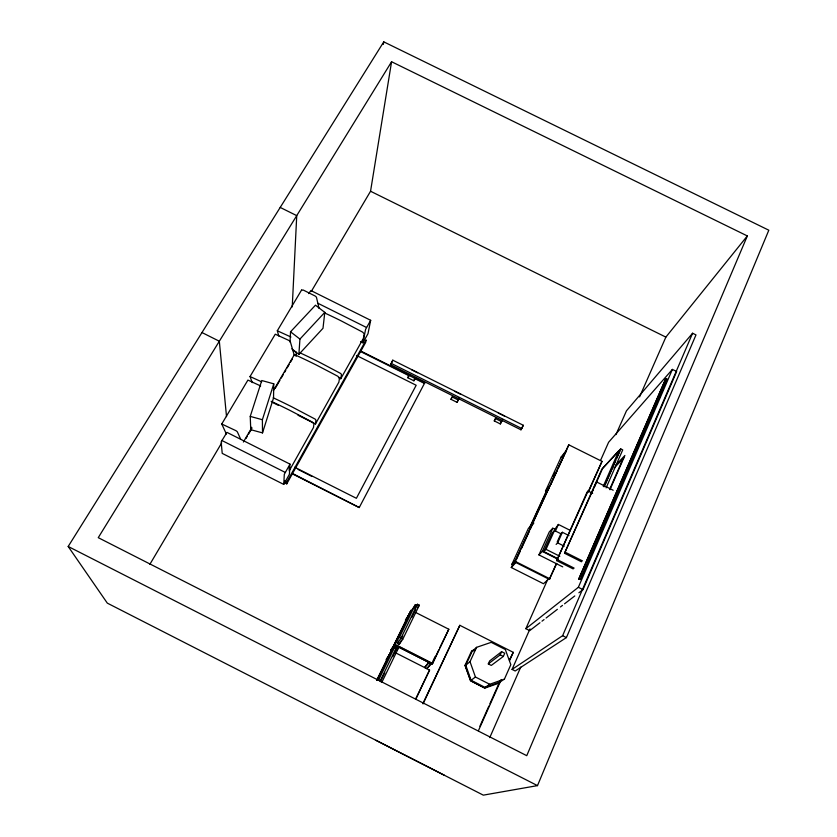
<?xml version="1.0" encoding="UTF-8"?>
<svg xmlns="http://www.w3.org/2000/svg" width="837" height="837" viewBox="0 0 837 837"><rect width="100%" height="100%" fill="white"/><g stroke="black" fill="none" stroke-linecap="round" stroke-linejoin="round"><path stroke-width="1.26" d="M273.762 383.827L273.532 397.962L262.515 432.896L250.755 429.684L250.242 416.397L261.782 380.521L273.762 383.827L262.389 419.724L262.515 432.896M301.634 290.209L303.245 290.041L315.099 295.995A2.71 1.078 30.9 0 1 316.459 297.292L319.023 308.34M290.031 342.124L290.533 331.797L315.476 305.181L324.787 312.358L322.998 328.282L298.882 354.375L291.81 348.862M292.239 306.917L296.737 215.632L280.207 207.43M308.696 293.609L310.893 290.544L370.676 320.309L367.987 333.712L362.913 342.793L360.569 341.632M283.753 484.414L284.308 474.297L290.01 464.137L289.414 474.286L283.753 484.414L222.213 453.382L221.167 441.852L226.942 432.373L290.01 464.137M286.756 483.859L286.871 481.913L366.146 339.927L365.623 342.511L286.756 483.859L284.423 482.677M296.068 356.405L296.329 352.22L292.898 350.452M298.882 354.375L299.928 339.09L324.787 312.358M297.982 415.194L315.465 423.972L315.926 420.122L315.214 419.149L292.092 406.939A204.95 55.022 28.7 0 0 273.186 397.795M383.377 44.413L383.764 41.85L768.816 230.206L537.5 785.619L483.315 795.15L107.314 603.132L68.184 546.477L383.764 41.85M311.395 291.255L370.55 191.244L391.58 61.739L747.336 235.94L526.755 755.685L98.253 537.668L391.58 61.739M338.472 377.613L340.764 378.763L341.454 374.557L340.795 373.543L318.091 361.521A201.843 61.593 28.9 0 0 299.489 352.597M362.913 342.793L365.581 329.391L370.676 320.309M390.68 364.806L392.783 360.182L523.313 425.29L520.959 429.799L390.68 364.806L392.783 360.182M292.239 473.794L359.24 507.557L292.27 473.355M407.891 377.79L408.676 375.269L414.723 378.282L413.907 380.804L407.891 377.79L409.638 374.505M250.755 429.684L251.529 427.268M414.221 377.686L424.715 382.917L424.526 383.451L415.215 378.805M451.007 399.322L452.043 396.905L458.132 399.94L457.065 402.346L451.007 399.322L452.147 397.104M529.988 628.89L512.066 669.412L515.194 670.992L566.398 637.595L695.986 334.905L692.597 333.231L626.474 410.8L615.938 434.633M512.066 669.412L562.621 635.691L692.597 333.231M578.89 592.774L582.991 589.625L676.673 371.513L672.393 369.399L608.604 442.271L600.652 460.193M580.679 578.723L667.173 379.266L665.813 378.586L578.691 579.183L580.69 579.497L667.173 379.266M539.949 622.749L529.695 630.627L525.845 628.692L578.357 587.292L672.393 369.399M578.691 579.183L665.813 378.586M609.692 489.342L623.042 458.686M609.964 489.729L624.883 455.485L615.927 464.922M604.042 486.841L620.688 448.862L622.728 449.877L606.114 487.877M605.266 484.466L615.697 460.653M616.743 458.278L619.872 451.133L618.899 450.651L601.834 469.17L564.536 553.257L581.495 561.773M489.75 737.627L520.76 667.089M639.573 396.895L665.865 337.112L747.336 235.94M603.247 486.36L618.899 450.651M564.536 553.257L596.593 481.955L613.186 490.241M591.55 493.485L593.119 489.917M594.176 487.532L595.756 483.964M596.802 481.589L602.577 468.511L620.688 448.862M525.845 628.692L548.13 578.493M573.199 568.93L556.678 560.633L587.114 492.03L588.087 491.005L592.669 493.296M504.429 679.11L510.832 664.672L505.307 649.491L491.183 642.345L476.577 647.336L472.235 651.186L465.78 665.237L471.074 680.282L485.062 687.386L499.469 682.312L504.429 679.11L489.729 684.268L485.062 687.386M556.678 560.633L588.087 491.005M588.327 492.219L602.002 461.375L568.815 444.824L514.797 562.004L549.334 579.371L556.155 563.981M588.704 490.555L602.002 461.375M549.334 579.371L556.772 563.406M556.124 544.416L557.672 542.878L562.391 532.29L568.961 535.586M479.904 726.223L488.85 706.114M489.907 703.739L499.898 681.266M509.377 659.974L513.269 652.337L459.837 625.312L423.114 703.122M478.45 730.638L501.227 679.529M509.576 660.644L513.269 652.337M503.34 656.428L504.753 653.268L501.625 651.678L489.655 660.916L488.295 663.919L491.277 665.425L503.34 656.428L500.202 654.837L488.295 663.919M557.17 542.073L560.832 533.88L562.391 532.29M557.494 558.457L543.809 551.583L552.211 532.918L554.481 530.532L561.324 533.964M554.596 529.664L558.384 524.443L569.84 530.187M543.809 551.583L546.027 549.334L554.481 530.532M555.255 531.432L558.384 524.443M500.202 654.837L501.625 651.678M562.746 566.869L538.923 554.889L549.271 531.955L552.797 528.21L555.067 529.35M538.923 554.889L542.345 551.405L552.797 528.21M499.731 682.887L484.895 688.108L470.488 680.795L465.037 665.3L471.681 650.841L475.542 649.428M515.121 562.286L512.757 564.86L511.836 564.4L528.377 528.419L533.347 522.633L530.637 528.534M549.407 487.898L546.415 491.549L545.515 491.099L561.177 457.023L566.618 450.076L558.153 468.542M550.014 577.833L543.475 583.724L511.281 567.517L512.914 563.96M529.758 527.279L547.147 489.404M553.121 476.389L554.753 472.842M512.757 564.86L513.824 562.548M530.532 526.337L546.08 492.449L548.497 489.499M514.797 562.004L568.815 444.824M516.565 559.231L520.352 550.966M521.43 548.612L529.559 530.899M550.746 484.696L557.097 470.844M465.78 665.237L470.017 661.669L476.577 647.336M423.051 703.896L459.837 625.312M428.868 661.931L424.673 667.476L426.87 668.585L431.097 663.071M432.938 661.167L435.104 656.585M415.738 698.738L429.58 670.071L395.953 653.006M415.654 612.464L448.81 629.246L432.687 663.459L394.52 644.092L411.082 610.152L394.039 644.793L432.07 664.086L438.724 649.983M439.833 647.629L448.81 629.246M415.748 699.408L429.58 670.071M520.959 429.799L523.313 425.29M397.345 643.496L400.871 638.401L417.485 604.262L419.316 605.193L402.723 639.332L399.155 644.406L397.345 643.496L398.464 641.194M384.811 672.791L380.887 680.847L378.753 679.77L395.033 646.373L397.146 647.44L392.668 656.658M402.785 635.848L401.666 638.16L399.563 637.093L395.315 643.35M411.804 617.319L415.748 609.21M399.155 644.406L400.829 640.964M399.019 646.959L381.913 682.145L380.04 681.192L397.156 646.018L399.019 646.959L396.926 649.889M495.922 417.558L494.269 420.906L500.327 423.93L501.959 420.572M500.327 423.93L502.723 419.4M376.702 680.324L391.318 650.642L377.11 679.749M377.152 680.293L391.036 651.939L377.382 680.104M395.001 643.716L410.528 611.889M399.563 637.093L415.361 604.68L417.443 605.737M458.132 399.94L459.262 397.721M457.065 402.346L458.76 399.019M359.24 507.557L424.715 382.917M413.907 380.804L415.654 377.508M494.269 420.906L495.546 418.615L501.625 421.649M315.465 423.972L338.87 382.143L339.54 377.968L337.803 376.252L316.145 364.922A202.073 61.111 28.9 0 0 294.425 354.564L273.343 390.691M340.764 378.763L363.384 338.357L364.262 333.858L362.588 332.101L341.318 320.948A199.06 67.305 29.1 0 0 324.683 312.986M246.026 438.431L247.313 436.213M248.61 433.995L251.843 428.46M275.3 388.232L279.903 380.343M281.222 378.083L283.188 374.704M284.507 372.455L285.815 370.195M287.133 367.945L289.1 364.566M290.418 362.306L292.395 358.927M243.389 442.041L251.811 427.602M149.886 564.305L221.669 442.951M226.377 434.037L221.753 424.003L247.919 380.082L260.673 385.962M252.261 382.635L250.043 376.535L275.258 334.193L288.911 340.45A2.762 0.983 30.4 0 1 290.334 341.726L294.362 355.547M278.815 336.024L277.309 330.772L301.644 289.916M410.664 611.889L415.361 604.68M409.439 614.107L405.38 620.332L410.737 611.565L394.635 644.574L390.764 650.265L395.556 642.586M414.88 608.206L417.485 604.262M417.339 608.133L419.316 605.193M390.136 653.247L386.181 659.64L389.739 654.492M390.921 652.347L395.033 646.373M395.472 647.796L396.717 646.007M562.359 456.27L566.074 451.541M545.515 491.099L549.993 485.617M532.301 524.82L533.849 523.031M511.836 564.4L515.78 560.099M511.281 567.517L516.23 562.14M595.567 483.043L596.593 481.955M614.034 468.155L623.858 457.829M424.673 667.476L429.35 662.569M426.87 668.585L431.861 663.469M432.07 664.086L432.687 663.459M277.309 330.772L290.941 337.008M375.803 740.243L444.437 775.292M465.037 665.3L470.656 680.669L484.895 688.108M250.043 376.535L261.657 381.839M541.999 621.169L544.05 619.589M546.101 618.009L557.369 609.336M560.445 606.971L562.495 605.392M564.546 603.822L574.789 595.934M471.074 680.282L475.437 677.018L489.729 684.268M221.753 424.003L235.814 430.626A2.856 0.785 29.6 0 1 237.342 431.85L240.7 439.258M472.235 651.186L474.621 650.37M250.242 416.397L262.389 419.724M370.55 191.244L665.865 337.112M317.934 303.287L366.439 327.445M411.616 369.766L417.653 372.779M454.889 391.35L460.967 394.384M498.297 412.997L504.376 416.031M391.078 363.321L521.765 428.523M360.621 350.944L409.565 375.363M360.506 351.509L408.226 375.321M561.177 457.023L562.056 457.462M356.499 355.463L416.177 385.261L356.395 498.297L294.655 467.213M201.968 332.54L219.325 341.234L226.524 416.638M557.672 542.878L564.253 546.184M272.339 402.325L278.166 405.254M565.477 552.368L582.5 560.905M546.027 549.334L559.817 556.26M542.345 551.405L558.425 559.482M557.578 559.786L574.151 568.114M579.214 578.754L580.69 579.497M578.357 587.292L582.991 589.625M515.33 561.418L549.94 578.827M298.108 469.473L312.065 476.504M221.784 440.44L285.145 472.361M284.57 480.752L286.871 481.913M562.621 635.691L566.398 637.595M400.871 638.401L402.723 639.332M398.119 646.342L426.043 660.508M428.366 661.69L430.699 662.873M394.447 644.856L431.61 663.72M68.184 546.477L537.5 785.619M290.533 331.797L299.928 339.09M289.11 466.784L289.236 470.812L313.498 427.477L313.938 423.658L312.117 421.984L290.073 410.465A205.191 54.51 28.7 0 0 271.146 401.3M470.017 661.669L475.437 677.018"/></g></svg>
